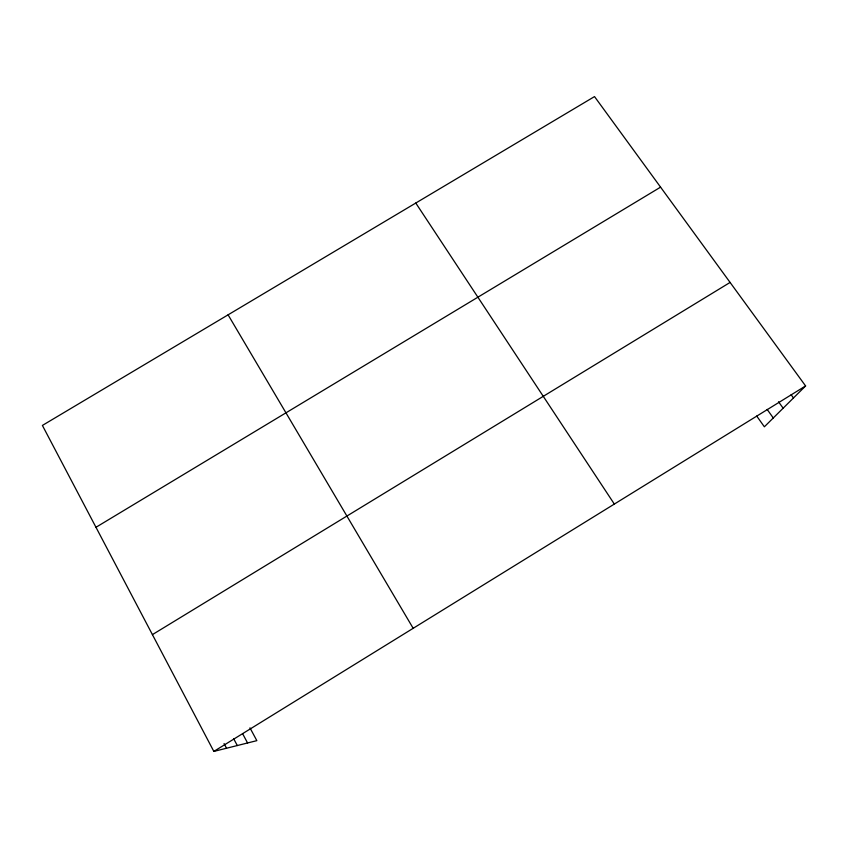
<?xml version="1.0" encoding="UTF-8"?>
<svg xmlns="http://www.w3.org/2000/svg" width="848" height="848" viewBox="0 0 848 848"><rect width="100%" height="100%" fill="white"/><g stroke="black" fill="none" stroke-linecap="round" stroke-linejoin="round"><path stroke-width="1.27" d="M249.959 727.849L256.838 740.654L213.844 751.413L42.4 425.431L594.512 96.587L805.6 385.946L764.366 426.798L756.723 416.061M213.844 751.413L805.6 385.946M152.417 634.622L730.086 282.437M95.972 527.286L660.581 187.143M791.142 394.755L793.474 397.966M778.528 401.772L783.149 408.195M767.154 409.404L773.281 417.969M415.785 203.043L614.334 504.072M228.091 314.831L413.177 628.304M242.592 733.658L247.574 742.975M233.603 738.597L237.302 745.551M224.063 743.579L226.533 748.243"/></g></svg>
